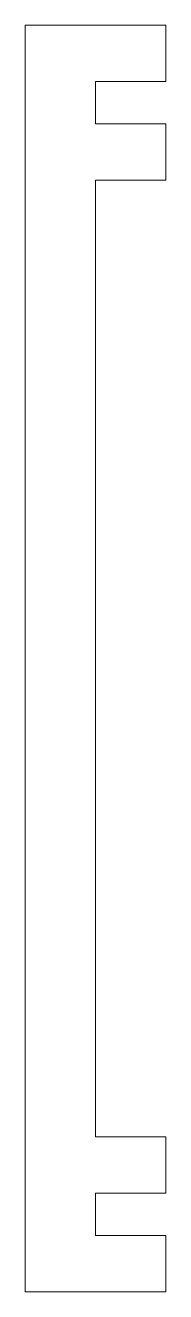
# Model space of a CAD drawing. Header units: millimetres. Extents: x 0 to 10, y 0 to 90.
import ezdxf

# ---------------------------------------------------------------- set-up
doc = ezdxf.new("R2010")
doc.units = ezdxf.units.MM

msp = doc.modelspace()

# ---------------------------------------------------------------- linework, layer by layer
at = {"color": 7, "linetype": 'Continuous', "lineweight": 15}
for p, q in [((0, 90), (0, 0)), ((10, 90), (0, 90)), ((10, 86), (10, 90)), ((5, 83), (5, 86)), ((5, 86), (10, 86)), ((10, 83), (5, 83)), ((10, 79), (10, 83)), ((5, 11), (5, 79)), ((5, 79), (10, 79)), ((10, 11), (5, 11)), ((10, 7), (10, 11)), ((5, 4), (5, 7)), ((5, 7), (10, 7)), ((10, 4), (5, 4)), ((10, 0), (10, 4)), ((0, 0), (10, 0))]:
    msp.add_line(p, q, dxfattribs=at)

doc.saveas('drawing.dxf')
